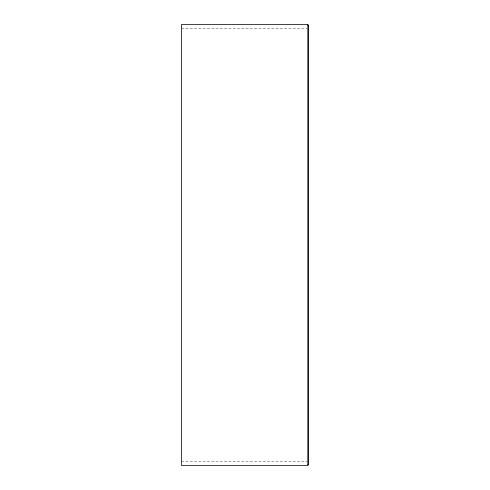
<?xml version="1.0" encoding="UTF-8"?>
<svg xmlns="http://www.w3.org/2000/svg" width="490" height="490" viewBox="0 0 490 490"><rect width="100%" height="100%" fill="white"/><g stroke="black" fill="none" stroke-linecap="round" stroke-linejoin="round"><path stroke-width="0.37" stroke-dasharray="2.45 1.84" d="M181.49 28.751L307.052 28.751M181.49 461.249L307.052 461.249"/><path stroke-width="0.73" d="M307.818 25.186L308.51 25.186L308.51 464.814L307.818 464.814M307.818 24.5L181.49 24.5L181.49 465.5L307.818 465.5L307.818 24.5"/></g></svg>
